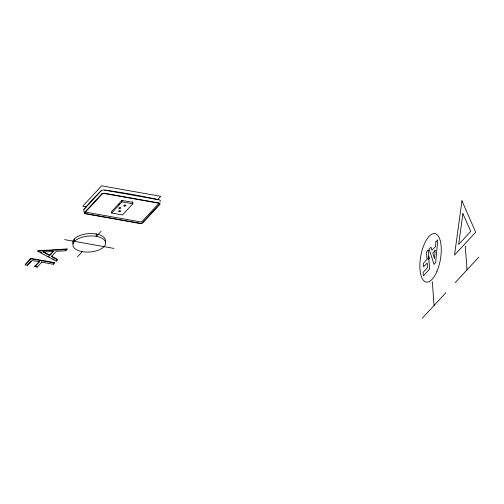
<?xml version="1.0" encoding="UTF-8"?>
<svg xmlns="http://www.w3.org/2000/svg" width="504" height="504" viewBox="0 0 504 504"><rect width="100%" height="100%" fill="white"/><g stroke="black" fill="none" stroke-linecap="round" stroke-linejoin="round"><path stroke-width="0.76" d="M41.763 262.187L53.342 264.253L54.47 263.038L54.432 262.559L30.851 258.357L25.2 264.461L25.238 264.934L27.544 265.35L32.067 260.461L39.457 261.778L39.419 261.305L34.902 266.188L34.934 266.666L37.246 267.076L41.763 262.187L41.731 261.715M57.431 259.831L51.446 256.536L56.303 251.282L65.816 250.772L67.038 248.938L37.85 250.784L37.888 251.263L56.215 261.148L57.431 259.831L57.399 259.358L51.408 256.057M25.238 264.934L30.883 258.829L30.851 258.357M37.888 251.263L67.076 249.411M28.01 264.329L31.027 261.072M84.401 212.984L83.689 210.086A2.734 1.336 -4.2 0 1 83.948 209.393L101.014 190.947A2.734 1.336 -4.2 0 1 104.656 190.115L158.836 199.773A2.734 1.336 -4.2 0 1 160.121 201.487M34.934 266.666L39.457 261.778M49.657 255.604L53.512 251.433L43.042 252L49.657 255.604L49.619 255.125L52.996 251.477M56.99 259.793L56.215 261.148M66.2 249.839L67.038 248.938M132.747 202.331L121.911 200.397L111.548 211.592L111.655 213.022L122.491 214.956L132.848 203.761L132.691 201.619M118.32 205.134L119.353 204.013M111.655 213.022L122.012 201.827L121.911 200.397M77.522 256.731L82.24 251.628M101.065 231.292L96.34 236.395L96.163 234.013M157.557 199.729L160.694 196.339L101.594 185.8L82.757 206.155L86.593 206.842M159.251 202.904L142.298 221.224A1.827 0.888 -4.2 0 1 139.841 221.792L85.907 212.171A1.827 0.888 -4.2 0 1 85.163 211.901M428.243 257.116L428.772 256.542M428.268 257.475L428.797 256.901M428.293 257.834L428.822 257.261M428.847 257.613L428.142 258.382L428.224 259.453L428.929 258.691L428.746 256.19L428.211 256.763L428.4 259.258M428.167 258.735L428.873 257.972M428.192 259.094L428.904 258.332M422.295 318.2L445.838 292.755M455.257 282.58L478.8 257.135M122.012 201.827L132.848 203.761M64.663 239.621L113.917 248.403M30.883 258.829L54.47 263.038M34.902 266.188L36.439 266.465M40.566 252.252L41.926 252.983M48.038 256.278L49.392 257.008M52.788 258.842L54.142 259.573M43.665 251.887L49.619 255.125M465.28 246.047L467.025 269.854M432.319 281.667L434.07 305.474M428.57 256.378L428.753 258.88M428.387 256.567L428.576 259.069M74.34 238.997L74.516 241.378A16.412 8.007 -4.2 0 0 81.314 251.464L83.166 251.798A16.412 8.007 -4.2 0 0 104.063 246.645A16.412 8.007 -4.2 0 0 97.266 236.559L95.413 236.231A16.412 8.007 -4.2 0 0 74.516 241.378M65.785 250.293L65.816 250.772M53.304 263.775L53.342 264.253M38.128 250.488L38.165 250.961M37.208 266.603L37.246 267.076M27.506 264.871L27.544 265.35M105.185 242.285A16.412 8.007 -4.2 0 0 97.096 234.177L95.237 233.85A16.412 8.007 -4.2 0 0 78.75 235.998A16.412 8.007 -4.2 0 0 73.011 243.986M104.656 190.115A654.249 506.117 42.8 0 1 158.836 199.773M83.948 209.393A365.671 147.886 -79.9 0 1 101.014 190.947M435.179 250.425L434.492 258.659L432.791 253.002L435.179 250.425M435.91 241.819L435.532 246.469L431.947 250.337L430.989 247.143L429.125 249.159L434.026 264.373L435.67 262.603L437.774 239.803L435.91 241.819M461.96 200.8L454.507 255.112L475.7 232.212L461.96 200.8M462.892 213.583L458.659 244.459L470.711 231.437L462.892 213.583M101.638 194.008L84.622 212.392A2.318 1.134 -4.2 0 0 85.712 213.847L139.778 223.486A2.318 1.134 -4.2 0 0 142.865 222.774L159.881 204.391A2.318 1.134 -4.2 0 0 158.792 202.936L104.725 193.297A2.318 1.134 -4.2 0 0 101.638 194.008M102.098 194.128L85.145 212.449A1.827 0.888 -4.2 0 0 86.014 213.602L139.948 223.215A1.827 0.888 -4.2 0 0 142.405 222.655L159.358 204.334A1.827 0.888 -4.2 0 0 158.489 203.181L104.555 193.567A1.827 0.888 -4.2 0 0 102.098 194.128M428.23 250.123L426.441 252.057L426.983 259.453L423.329 263.403L423.587 266.874L427.241 262.924L427.581 267.586L423.108 272.425L423.36 275.896L429.629 269.123L428.23 250.123M436.874 271.543A24.614 9.954 -79.9 0 0 434.921 233.623A24.614 9.954 -79.9 0 0 419.92 268.393A24.614 9.954 -79.9 0 0 436.874 271.543M124.179 206.01A1.021 0.498 -4.2 0 0 125.843 205.626A1.021 0.498 -4.2 0 0 124.501 205.141A1.021 0.498 -4.2 0 0 124.179 206.01M119.152 208.373A1.021 0.498 -4.2 0 0 120.815 207.994A1.021 0.498 -4.2 0 0 119.473 207.503A1.021 0.498 -4.2 0 0 119.152 208.373M119.001 211.604A1.021 0.498 -4.2 0 0 120.664 211.226A1.021 0.498 -4.2 0 0 119.322 210.741A1.021 0.498 -4.2 0 0 119.001 211.604"/></g></svg>
